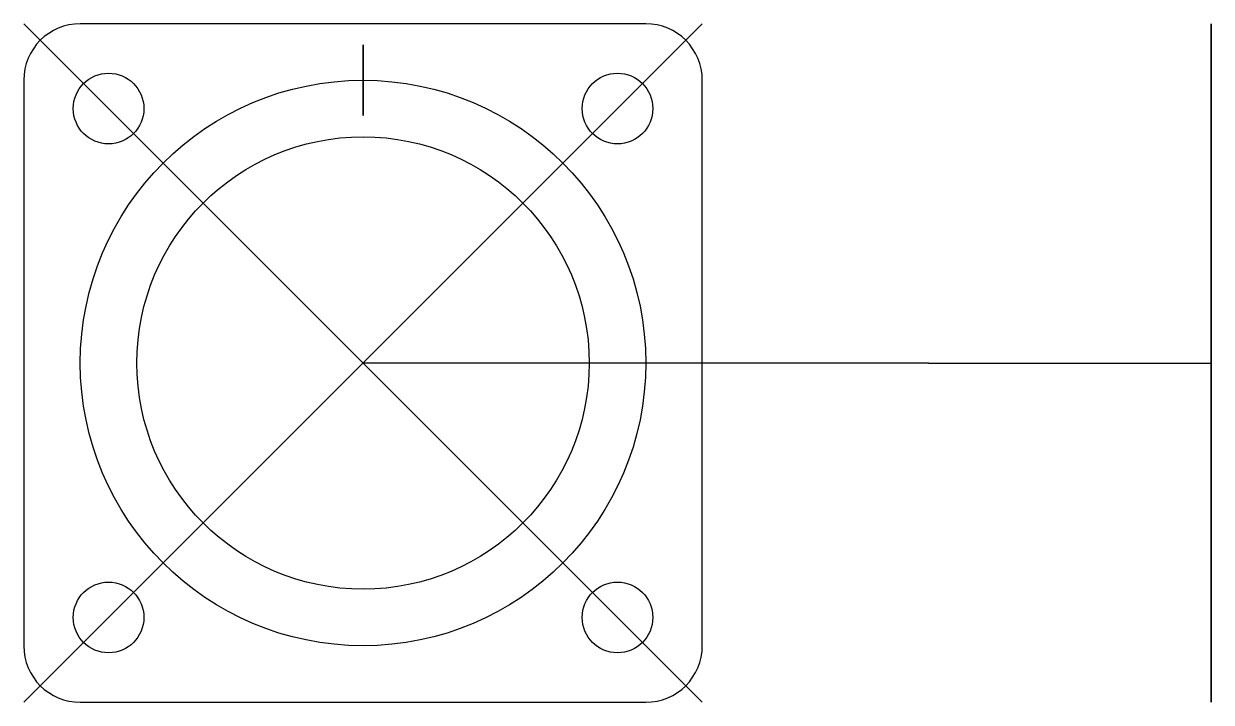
# Model space of a CAD drawing. Header units: centimetres. Extents: x -6 to 15, y -6 to 6.
import ezdxf

# ---------------------------------------------------------------- set-up
doc = ezdxf.new("R2010")
doc.units = ezdxf.units.CM
doc.header["$MEASUREMENT"] = 0
for name, color, linetype in [('PROJ1 PIPE v2_Sketch1', 7, 'Continuous'), ('PROJ1 PIPE v2_Sketch2', 7, 'Continuous'), ('PROJ1 PIPE v2_Sketch3', 7, 'Continuous'), ('PROJ1 PIPE v2_Sketch4', 7, 'Continuous'), ('PROJ1 PIPE v2_Sketch5', 7, 'Continuous'), ('PROJ1 PIPE v2_Sketch6', 7, 'Continuous')]:
    doc.layers.add(name, color=color, linetype=linetype)

msp = doc.modelspace()

# ---------------------------------------------------------------- linework, layer by layer
at = {"layer": 'PROJ1 PIPE v2_Sketch1'}
for p, q in [((0, 0, 10), (0, 0, 15)), ((10, 0), (15, 0))]:
    msp.add_line(p, q, dxfattribs=at)
at = {"layer": 'PROJ1 PIPE v2_Sketch1', "extrusion": (0, 1, 0)}
msp.add_arc((-10, 10), 10, 270, 0, dxfattribs=at)
at = {"layer": 'PROJ1 PIPE v2_Sketch1'}
msp.add_point((0, 0), dxfattribs=at)
msp.add_point((0, 0), dxfattribs=at)
msp.add_point((0, 0), dxfattribs=at)
at = {"layer": 'PROJ1 PIPE v2_Sketch2'}
for p, q in [((15, -6, 6), (15, 6, -6)), ((15, 6, 6), (15, -6, -6)), ((15, 6, -5), (15, 6, 5)), ((15, 5, 6), (15, -5, 6)), ((15, -5, -6), (15, 5, -6)), ((15, -6, 5), (15, -6, -5))]:
    msp.add_line(p, q, dxfattribs=at)
at = {"layer": 'PROJ1 PIPE v2_Sketch2', "extrusion": (1, 0, 0)}
for centre, radius in [((5, -5, 15), 0.625), ((5, 5, 15), 0.625), ((0, 0, 15), 5), ((0, 0, 15), 4), ((-5, -5, 15), 0.625), ((-5, 5, 15), 0.625)]:
    msp.add_circle(centre, radius, dxfattribs=at)
for centre, start, end in [((5, 5, 15), 0, 90), ((5, -5, 15), 270, 0), ((-5, -5, 15), 180, 270), ((-5, 5, 15), 90, 180)]:
    msp.add_arc(centre, 1, start, end, dxfattribs=at)
at = {"layer": 'PROJ1 PIPE v2_Sketch2'}
msp.add_point((15, 0), dxfattribs=at)
msp.add_point((15, 0), dxfattribs=at)
at = {"layer": 'PROJ1 PIPE v2_Sketch3'}
msp.add_line((0, 6, -5), (0, 6, 5), dxfattribs=at)
at = {"layer": 'PROJ1 PIPE v2_Sketch3', "extrusion": (1, 0, 0)}
msp.add_circle((5, -5), 0.625, dxfattribs=at)
at = {"layer": 'PROJ1 PIPE v2_Sketch3'}
for p in [(0, 5, -5), (0, 0)]:
    msp.add_point(p, dxfattribs=at)
at = {"layer": 'PROJ1 PIPE v2_Sketch4'}
msp.add_line((0, 6, -5), (0, 6, 5), dxfattribs=at)
for p in [(0, 5, -5), (0, 0)]:
    msp.add_point(p, dxfattribs=at)
at = {"layer": 'PROJ1 PIPE v2_Sketch5'}
msp.add_point((15, 0), dxfattribs=at)
at = {"layer": 'PROJ1 PIPE v2_Sketch6'}
for p, q in [((6, -6, 15), (-6, 6, 15)), ((-6, -6, 15), (6, 6, 15)), ((5, 6, 15), (-5, 6, 15)), ((-6, 5, 15), (-6, -5, 15)), ((6, -5, 15), (6, 5, 15)), ((-5, -6, 15), (5, -6, 15))]:
    msp.add_line(p, q, dxfattribs=at)
for centre, radius in [((-4.5, 4.5, 15), 0.625), ((4.5, 4.5, 15), 0.625), ((0, 0, 15), 5), ((0, 0, 15), 4), ((-4.5, -4.5, 15), 0.625), ((4.5, -4.5, 15), 0.625)]:
    msp.add_circle(centre, radius, dxfattribs=at)
for centre, start, end in [((-5, 5, 15), 90, 180), ((5, 5, 15), 0, 90), ((-5, -5, 15), 180, 270), ((5, -5, 15), 270, 0)]:
    msp.add_arc(centre, 1, start, end, dxfattribs=at)
msp.add_point((0, 0, 15), dxfattribs=at)
msp.add_point((0, 0, 15), dxfattribs=at)

doc.saveas('drawing.dxf')
